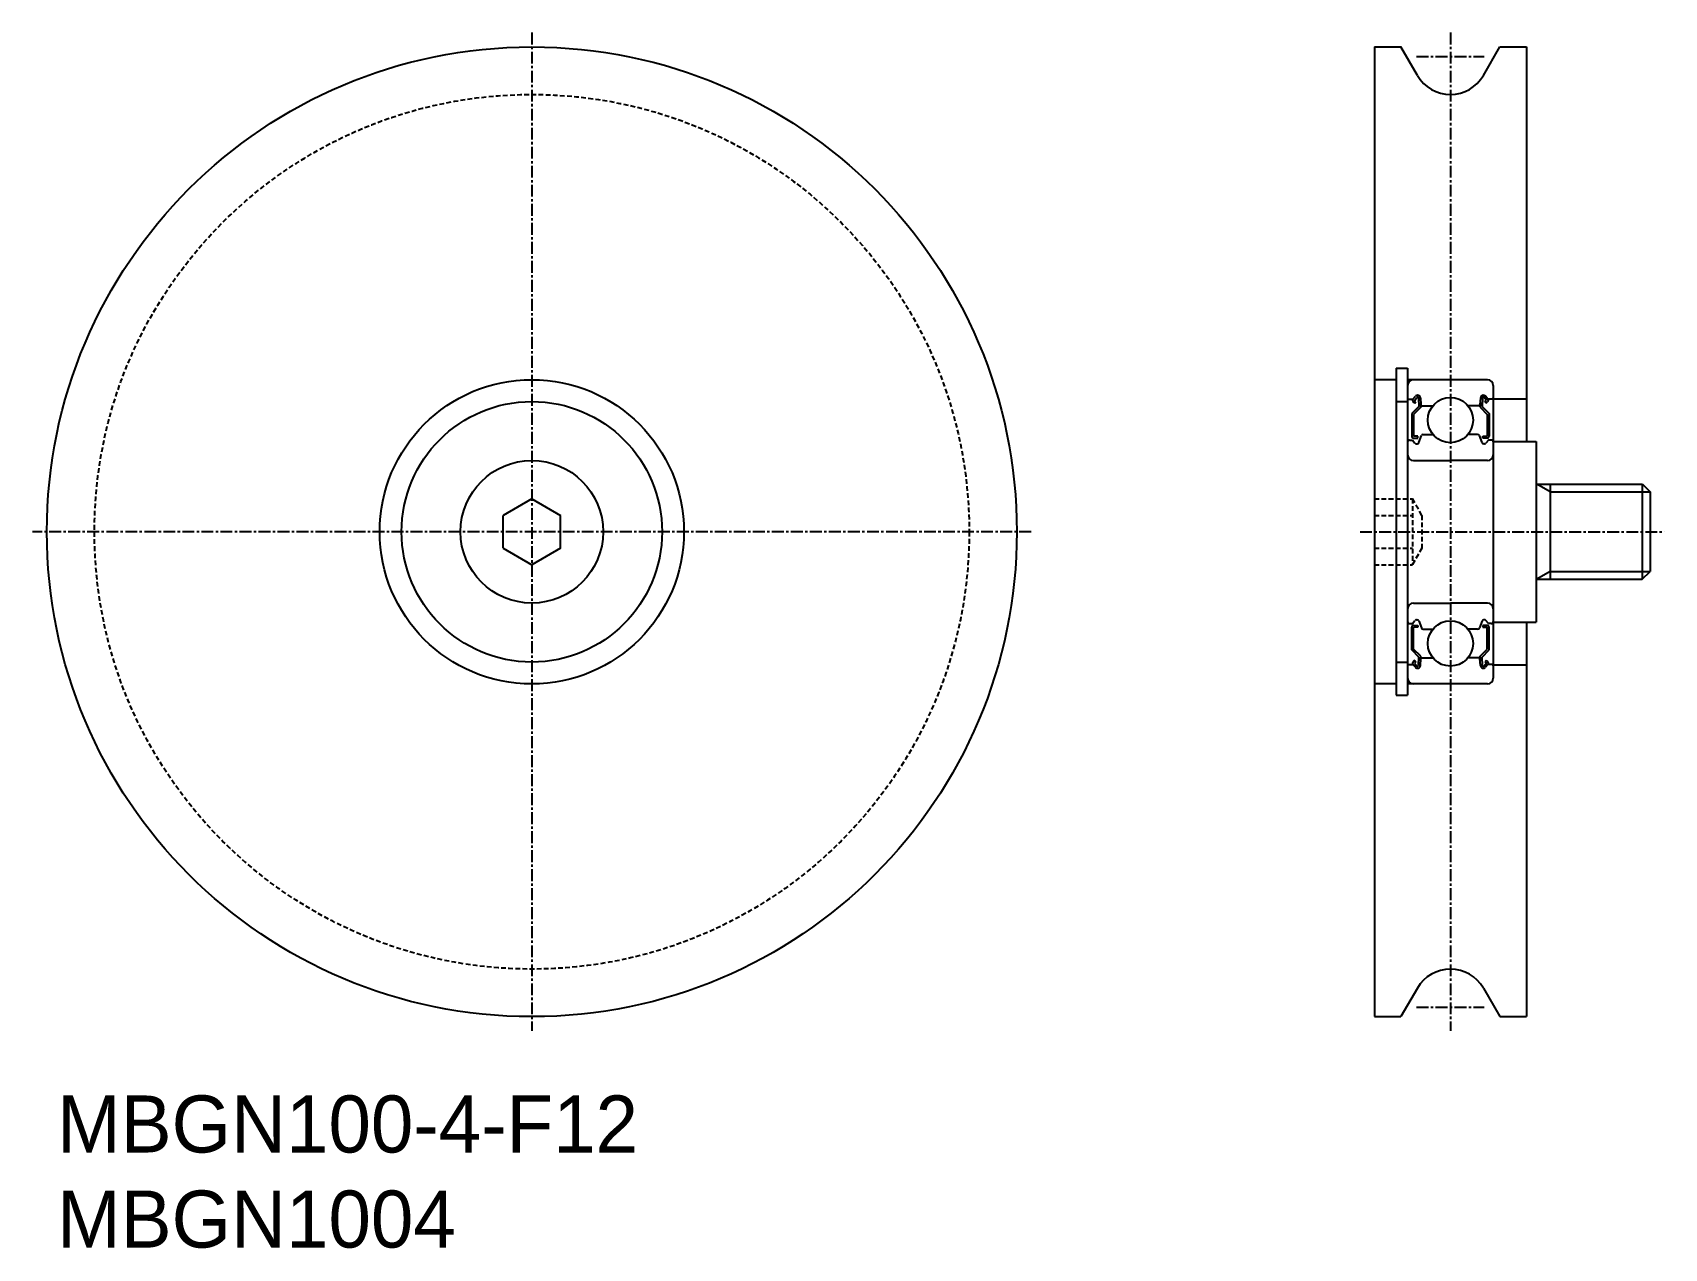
# Model space of a CAD drawing. Extents: x -289 to -117, y -60 to 68.
import ezdxf

# ---------------------------------------------------------------- set-up
doc = ezdxf.new("R2010")
doc.units = 0
doc.linetypes.add('CENTER', pattern=[2, 1.25, -0.25, 0.25, -0.25])
doc.linetypes.add('DASHED', pattern=[0.75, 0.5, -0.25])
doc.layers.get('0').update_dxf_attribs({"linetype": 'CONTINUOUS'})
doc.layers.add('CENTER', color=1, linetype='CENTER')

msp = doc.modelspace()

# ---------------------------------------------------------------- linework, layer by layer
at = {"color": 7, "linetype": 'CONTINUOUS'}
for p, q in [((-147.46, 66.29), (-144.66, 66.29)), ((-147.46, 66.29), (-147.46, -35.71)), ((-142.92, 63.29), (-144.66, 66.29)), ((-136, 63.29), (-134.26, 66.29)), ((-134.26, 66.29), (-131.46, 66.29)), ((-131.46, 66.29), (-131.46, 24.79)), ((-145.16, 32.49), (-143.96, 32.49)), ((-134.96, 29.29), (-131.46, 29.29)), ((-145.16, 28.99), (-143.96, 28.99)), ((-134.96, 24.79), (-130.46, 24.79)), ((-130.46, 24.79), (-130.46, 5.79)), ((-130.46, 20.29), (-119.27, 20.29)), ((-128.96, 20.29), (-128.96, 10.29)), ((-119.28, 20.29), (-119.28, 10.29)), ((-119.27, 20.29), (-118.46, 19.48)), ((-118.46, 19.48), (-118.46, 11.11)), ((-236.07, 18.75), (-239.07, 17.02)), ((-236.07, 18.75), (-233.07, 17.02)), ((-239.07, 13.57), (-239.07, 17.02)), ((-233.07, 13.57), (-233.07, 17.02)), ((-239.07, 13.57), (-236.07, 11.83)), ((-233.07, 13.57), (-236.07, 11.83)), ((-119.28, 10.29), (-118.46, 11.11)), ((-130.46, 10.29), (-119.28, 10.29)), ((-134.96, 5.79), (-130.46, 5.79)), ((-131.46, 5.79), (-131.46, -35.71)), ((-145.16, 1.59), (-143.96, 1.59)), ((-134.96, 1.29), (-131.46, 1.29)), ((-145.16, -1.91), (-143.96, -1.91)), ((-142.92, -32.71), (-144.66, -35.71)), ((-136, -32.71), (-134.26, -35.71)), ((-147.46, -35.71), (-144.66, -35.71)), ((-134.26, -35.71), (-131.46, -35.71))]:
    msp.add_line(p, q, dxfattribs=at)
for p, q in [((-145.16, 31.29), (-147.46, 31.29)), ((-145.16, 32.49), (-145.16, -1.91)), ((-143.96, 32.49), (-143.96, -1.91)), ((-139.46, 31.29), (-143.96, 31.29)), ((-135.56, 31.29), (-139.46, 31.29)), ((-143.86, 29.24), (-143.4, 29.24)), ((-143.4, 29.24), (-143.15, 29.54)), ((-143.25, 29.11), (-143, 29.41)), ((-142.82, 29.35), (-142.78, 28.48)), ((-142.62, 29.37), (-142.56, 28.63)), ((-136.3, 29.37), (-136.36, 28.63)), ((-136.1, 29.35), (-136.14, 28.48)), ((-135.67, 29.11), (-135.92, 29.41)), ((-135.52, 29.24), (-135.77, 29.54)), ((-135.06, 29.24), (-135.52, 29.24)), ((-134.96, 30.69), (-134.96, -0.11)), ((-142.78, 28.48), (-143.53, 27.73)), ((-143.53, 27.73), (-143.53, 25.34)), ((-143.22, 28.83), (-143.38, 28.96)), ((-142.58, 28.39), (-143.33, 27.64)), ((-143.33, 27.64), (-143.33, 25.34)), ((-143.09, 28.99), (-143.25, 29.11)), ((-143.22, 28.83), (-143.09, 28.99)), ((-142.58, 28.86), (-142.58, 28.39)), ((-142.46, 28.54), (-141.31, 28.54)), ((-136.46, 28.54), (-137.61, 28.54)), ((-136.34, 28.86), (-136.34, 28.39)), ((-136.34, 28.39), (-135.59, 27.64)), ((-136.14, 28.48), (-135.39, 27.73)), ((-135.83, 28.99), (-135.67, 29.11)), ((-135.7, 28.83), (-135.83, 28.99)), ((-135.7, 28.83), (-135.55, 28.96)), ((-135.59, 27.64), (-135.59, 25.34)), ((-135.39, 27.73), (-135.39, 25.34)), ((-143.76, 24.94), (-143.46, 24.94)), ((-143.46, 24.94), (-143.19, 24.61)), ((-142.88, 25.34), (-143.33, 25.34)), ((-143.33, 25.14), (-142.88, 25.14)), ((-143.03, 24.54), (-142.97, 24.54)), ((-142.88, 25.14), (-142.88, 25.34)), ((-142.78, 24.67), (-142.51, 25.41)), ((-142.32, 25.54), (-141.31, 25.54)), ((-136.6, 25.54), (-137.61, 25.54)), ((-136.14, 24.67), (-136.41, 25.41)), ((-136.04, 25.14), (-136.04, 25.34)), ((-136.04, 25.34), (-135.59, 25.34)), ((-135.59, 25.14), (-136.04, 25.14)), ((-135.89, 24.54), (-135.95, 24.54)), ((-135.46, 24.94), (-135.74, 24.61)), ((-135.16, 24.94), (-135.46, 24.94)), ((-143.36, 22.79), (-139.46, 22.79)), ((-135.56, 22.79), (-139.46, 22.79)), ((-143.36, 7.79), (-139.46, 7.79)), ((-142.39, 7.79), (-142.39, 7.79)), ((-141.41, 7.79), (-141.41, 7.79)), ((-135.56, 7.79), (-139.46, 7.79)), ((-143.76, 5.64), (-143.46, 5.64)), ((-143.53, 2.86), (-143.53, 5.24)), ((-143.46, 5.64), (-143.19, 5.97)), ((-143.33, 5.44), (-142.88, 5.44)), ((-143.33, 2.94), (-143.33, 5.24)), ((-142.88, 5.24), (-143.33, 5.24)), ((-143.03, 6.04), (-142.97, 6.04)), ((-142.88, 5.44), (-142.88, 5.24)), ((-142.78, 5.91), (-142.51, 5.17)), ((-136.14, 5.91), (-136.41, 5.17)), ((-135.59, 5.44), (-136.04, 5.44)), ((-136.04, 5.44), (-136.04, 5.24)), ((-136.04, 5.24), (-135.59, 5.24)), ((-135.89, 6.04), (-135.95, 6.04)), ((-135.46, 5.64), (-135.74, 5.97)), ((-135.59, 2.94), (-135.59, 5.24)), ((-135.16, 5.64), (-135.46, 5.64)), ((-135.39, 2.86), (-135.39, 5.24)), ((-142.32, 5.04), (-141.31, 5.04)), ((-136.6, 5.04), (-137.61, 5.04)), ((-142.78, 2.11), (-143.53, 2.86)), ((-143.22, 1.75), (-143.38, 1.63)), ((-142.58, 2.19), (-143.33, 2.94)), ((-143.22, 1.75), (-143.09, 1.6)), ((-142.82, 1.23), (-142.78, 2.11)), ((-142.62, 1.21), (-142.56, 1.95)), ((-142.58, 1.72), (-142.58, 2.19)), ((-142.46, 2.04), (-141.31, 2.04)), ((-136.46, 2.04), (-137.61, 2.04)), ((-136.3, 1.21), (-136.36, 1.95)), ((-136.34, 2.19), (-135.59, 2.94)), ((-136.34, 1.72), (-136.34, 2.19)), ((-136.14, 2.11), (-135.39, 2.86)), ((-136.1, 1.23), (-136.14, 2.11)), ((-135.7, 1.75), (-135.83, 1.6)), ((-135.7, 1.75), (-135.55, 1.63)), ((-143.86, 1.34), (-143.4, 1.34)), ((-143.4, 1.34), (-143.15, 1.05)), ((-143.09, 1.6), (-143.25, 1.47)), ((-143.25, 1.47), (-143, 1.17)), ((-135.67, 1.47), (-135.92, 1.17)), ((-135.83, 1.6), (-135.67, 1.47)), ((-135.52, 1.34), (-135.77, 1.05)), ((-135.06, 1.34), (-135.52, 1.34)), ((-145.16, -0.71), (-147.46, -0.71)), ((-139.46, -0.71), (-143.96, -0.71)), ((-135.56, -0.71), (-139.46, -0.71))]:
    msp.add_line(p, q)
at = {"color": 3, "linetype": 'CONTINUOUS'}
for p, q in [((-128.96, 19.48), (-130.37, 20.29)), ((-128.96, 19.48), (-118.46, 19.48)), ((-128.96, 11.11), (-130.37, 10.29)), ((-128.96, 11.11), (-118.46, 11.11))]:
    msp.add_line(p, q, dxfattribs=at)
at = {"color": 3, "linetype": 'DASHED'}
for p, q in [((-147.46, 18.75), (-143.46, 18.75)), ((-142.46, 17.02), (-143.46, 18.75)), ((-143.46, 18.75), (-143.46, 11.83)), ((-147.46, 17.02), (-143.46, 17.02)), ((-142.46, 17.02), (-142.46, 13.57)), ((-147.46, 13.57), (-143.46, 13.57)), ((-142.46, 13.57), (-143.46, 11.83)), ((-147.46, 11.83), (-143.46, 11.83))]:
    msp.add_line(p, q, dxfattribs=at)
at = {"color": 7, "linetype": 'CONTINUOUS'}
for radius in [51, 16, 13.7, 7.5]:
    msp.add_circle((-236.07, 15.29), radius, dxfattribs=at)
at = {"color": 3, "linetype": 'DASHED'}
msp.add_circle((-236.07, 15.29), 46, dxfattribs=at)
for centre in [(-139.46, 27.04), (-139.46, 3.54)]:
    msp.add_circle(centre, 2.38)
at = {"color": 7, "linetype": 'CONTINUOUS'}
for centre, start, end in [((-139.46, 65.29), 210, 330), ((-139.46, -34.71), 30, 150)]:
    msp.add_arc(centre, 4, start, end, dxfattribs=at)
for centre, radius, start, end in [((-143.36, 30.69), 0.6, 90, 180), ((-135.56, 30.69), 0.6, 360, 90), ((-143.86, 29.34), 0.1, 180, 270), ((-143.25, 29.11), 0.2, 140.0002, 230.0848), ((-142.92, 29.35), 0.3, 4.9968, 140.0002), ((-142.92, 29.35), 0.1, 2.8198, 140.0033), ((-136, 29.35), 0.3, 39.9998, 175.0032), ((-136, 29.35), 0.1, 39.9967, 177.1802), ((-135.67, 29.11), 0.2, 309.9152, 39.9998), ((-135.06, 29.34), 0.1, 270, 0), ((-142.46, 28.64), 0.1, 184.9968, 269.9995), ((-136.46, 28.64), 0.1, 270.0005, 355.0032), ((-143.76, 24.74), 0.2, 90, 180), ((-143.33, 25.34), 0.2, 180, 270), ((-143.03, 24.74), 0.2, 219.9962, 270), ((-142.97, 24.74), 0.2, 270, 339.9919), ((-142.32, 25.34), 0.2, 90, 159.9919), ((-136.6, 25.34), 0.2, 20.0081, 90), ((-135.95, 24.74), 0.2, 200.0081, 270), ((-135.89, 24.74), 0.2, 270, 320.0038), ((-135.59, 25.34), 0.2, 270, 0), ((-135.16, 24.74), 0.2, 0, 90), ((-143.36, 23.39), 0.6, 180, 270), ((-135.56, 23.39), 0.6, 270, 360), ((-143.36, 7.19), 0.6, 90, 180), ((-135.56, 7.19), 0.6, 0, 90), ((-143.76, 5.84), 0.2, 180, 270), ((-143.33, 5.24), 0.2, 90, 180), ((-143.03, 5.84), 0.2, 90, 140.0038), ((-142.97, 5.84), 0.2, 20.0081, 90), ((-142.32, 5.24), 0.2, 200.0081, 270), ((-136.6, 5.24), 0.2, 270, 339.9919), ((-135.95, 5.84), 0.2, 90, 159.9919), ((-135.89, 5.84), 0.2, 39.9962, 90), ((-135.59, 5.24), 0.2, 0, 90), ((-135.16, 5.84), 0.2, 270, 0), ((-142.46, 1.94), 0.1, 90.0005, 175.0032), ((-136.46, 1.94), 0.1, 4.9968, 89.9995), ((-143.86, 1.24), 0.1, 90, 180), ((-143.25, 1.47), 0.2, 129.9152, 219.9998), ((-142.92, 1.24), 0.3, 219.9998, 355.0032), ((-142.92, 1.24), 0.1, 219.9967, 357.1802), ((-136, 1.24), 0.3, 184.9968, 320.0002), ((-136, 1.24), 0.1, 182.8198, 320.0033), ((-135.67, 1.47), 0.2, 320.0002, 50.0848), ((-135.06, 1.24), 0.1, 0, 90), ((-143.36, -0.11), 0.6, 180, 270), ((-135.56, -0.11), 0.6, 270, 0)]:
    msp.add_arc(centre, radius, start, end)
at = {"layer": 'CENTER', "color": 1, "linetype": 'CENTER'}
for p, q in [((-236.07, 67.79), (-236.07, -37.21)), ((-139.46, 67.79), (-139.46, -37.21)), ((-143.02, 65.29), (-135.91, 65.29)), ((-183.57, 15.29), (-288.57, 15.29)), ((-148.96, 15.29), (-116.96, 15.29)), ((-143.02, -34.71), (-135.91, -34.71))]:
    msp.add_line(p, q, dxfattribs=at)

# ---------------------------------------------------------------- texts
at = {"color": 7, "linetype": 'CONTINUOUS'}
for s, p in [('MBGN100-4-F12', (-285.99, -50)), ('MBGN1004', (-285.99, -60))]:
    msp.add_text(s, height=6, dxfattribs=at).set_placement(p)

doc.saveas('drawing.dxf')
